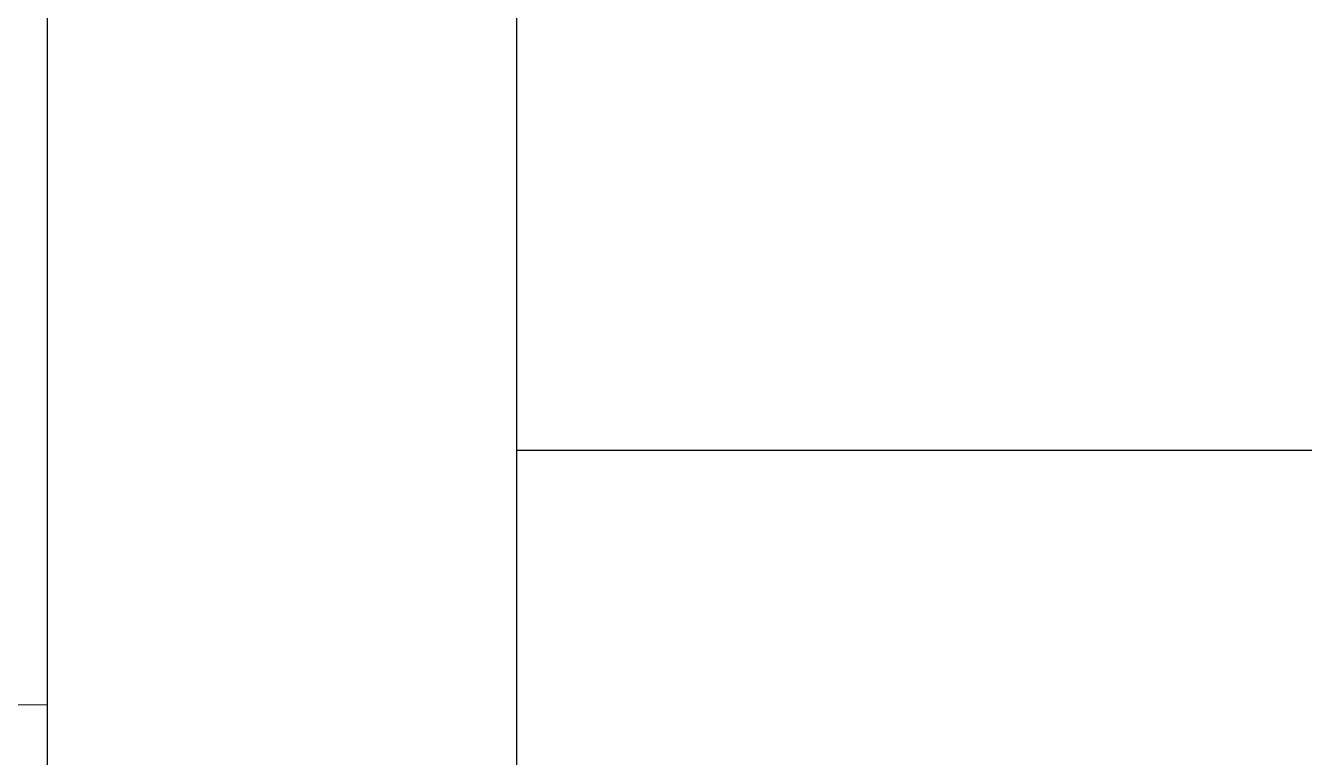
# Model space of a CAD drawing. Header units: inches. Extents: x 1.6 to 15.1, y -0.1 to 9.4.
# Drawn here: x 12.0912 to 12.2275, y 4.3177 to 4.3956 of the extents above; entities that cross this region are included whole.
import ezdxf

# ---------------------------------------------------------------- set-up
doc = ezdxf.new("R2010")
doc.units = ezdxf.units.IN
doc.header["$MEASUREMENT"] = 0
doc.linetypes.add('SLD-Solid', pattern=[0])
doc.layers.add('Delrin', color=18, linetype='Continuous')
doc.layers.add('Screws', color=6, linetype='Continuous')

msp = doc.modelspace()

# ---------------------------------------------------------------- linework, layer by layer
at = {"layer": 'Delrin'}
for p, q in [((12.09353, 4.76041), (12.09353, 2.33736)), ((12.14353, 4.63541), (12.14353, 2.46236)), ((12.14353, 4.35041), (12.34353, 4.35041))]:
    msp.add_line(p, q, dxfattribs=at)
at = {"layer": 'Screws', "color": 7, "linetype": 'SLD-Solid', "lineweight": 15}
for p, q in [((12.09353, 4.32331), (12.09353, 4.47541)), ((12.03922, 4.32331), (12.09353, 4.32331))]:
    msp.add_line(p, q, dxfattribs=at)

doc.saveas('drawing.dxf')
